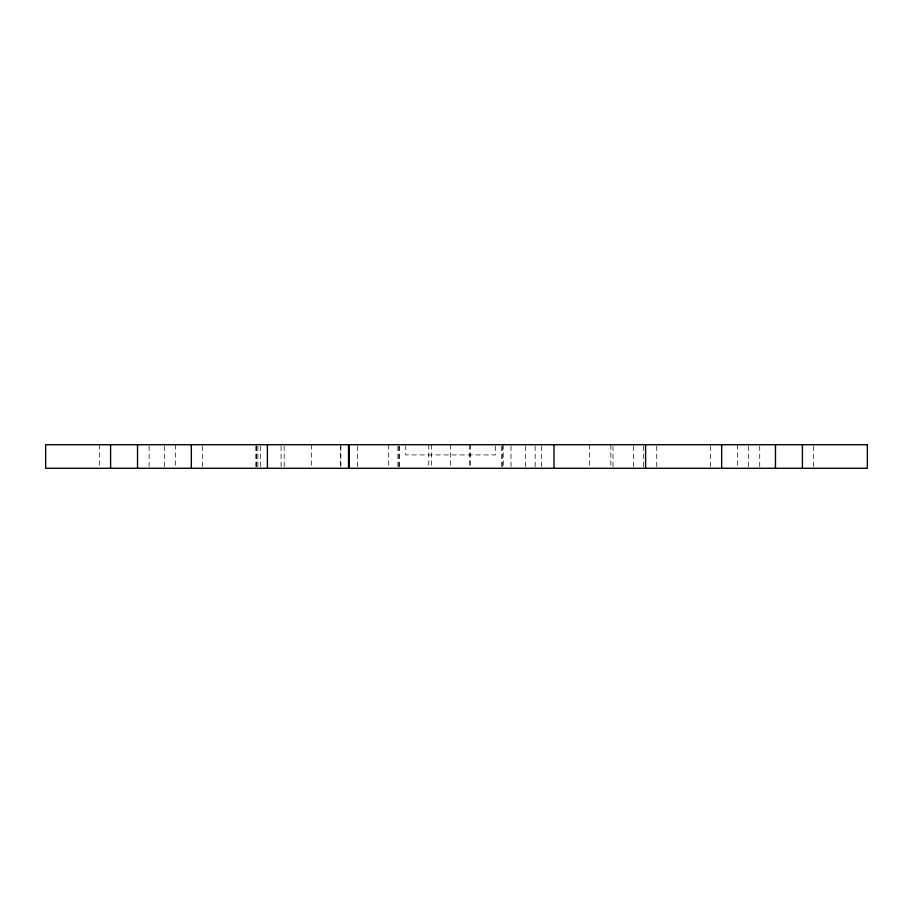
<?xml version="1.0" encoding="UTF-8"?>
<svg xmlns="http://www.w3.org/2000/svg" width="913" height="913" viewBox="0 0 913 913"><rect width="100%" height="100%" fill="white"/><g stroke="black" fill="none" stroke-linecap="round" stroke-linejoin="round"><path stroke-width="0.68" stroke-dasharray="4.57 3.42" d="M813.551 446.103L813.551 466.897M759.719 446.103L759.719 466.897M748.614 446.103L748.614 466.897M737.476 444.722L737.476 466.897M710.531 446.103L710.531 466.897M656.732 446.103L656.732 466.897M643.608 446.103L643.608 466.897M633.348 446.103L633.348 466.897M612.977 446.103L612.977 466.897M610.82 444.722L610.82 466.897M589.353 444.722L589.353 466.897M541.592 446.103L541.592 466.897M535.144 446.103L535.144 466.897M525.466 446.103L525.466 466.897M511.006 446.103L511.006 466.897M503.223 444.722L503.268 466.897M502.344 446.103L502.344 466.897M501.671 446.103L501.671 466.897M495.485 446.001L495.485 454.925L405.703 454.925L405.703 446.001M470.503 444.722L470.503 466.897M469.316 444.722L469.316 466.897M450.6 444.722L450.6 466.897M431.587 444.722L431.587 466.897M428.779 444.722L428.779 466.897M399.529 446.103L399.529 466.897M398.844 446.103L398.844 466.897M397.931 446.103L397.931 468.278M388.687 444.722L388.687 466.897M357.668 446.103L357.668 466.897M340.846 446.103L340.846 466.897M340.572 444.722L340.572 466.897M311.55 444.722L311.55 466.897M284.183 446.103L284.183 466.897M281.09 446.103L281.09 466.897M260.536 446.103L260.536 466.897M257.82 446.103L257.82 466.897M256.633 446.103L256.633 466.897M256.507 446.103L256.507 466.897M256.268 446.103L256.268 466.897M255.891 446.103L255.891 466.897M202.469 446.103L202.469 466.897M175.524 444.722L175.524 466.897M164.386 446.103L164.386 466.897M149.116 446.103L149.116 466.897M99.449 444.722L99.449 466.897"/><path stroke-width="1.37" d="M802.413 444.722L802.413 468.278M775.468 444.722L775.468 468.278M721.669 444.722L721.669 468.278M645.594 444.722L645.594 468.278M553.997 444.722L553.997 468.278M349.177 444.722L349.177 468.278M348.538 444.722L348.538 468.278M267.406 444.722L267.406 468.278M191.331 444.722L191.331 468.278M137.532 444.722L137.532 468.278M110.587 444.722L110.587 468.278M867.35 444.722L45.65 444.722L45.65 468.278L867.35 468.278L867.35 444.722"/></g></svg>
